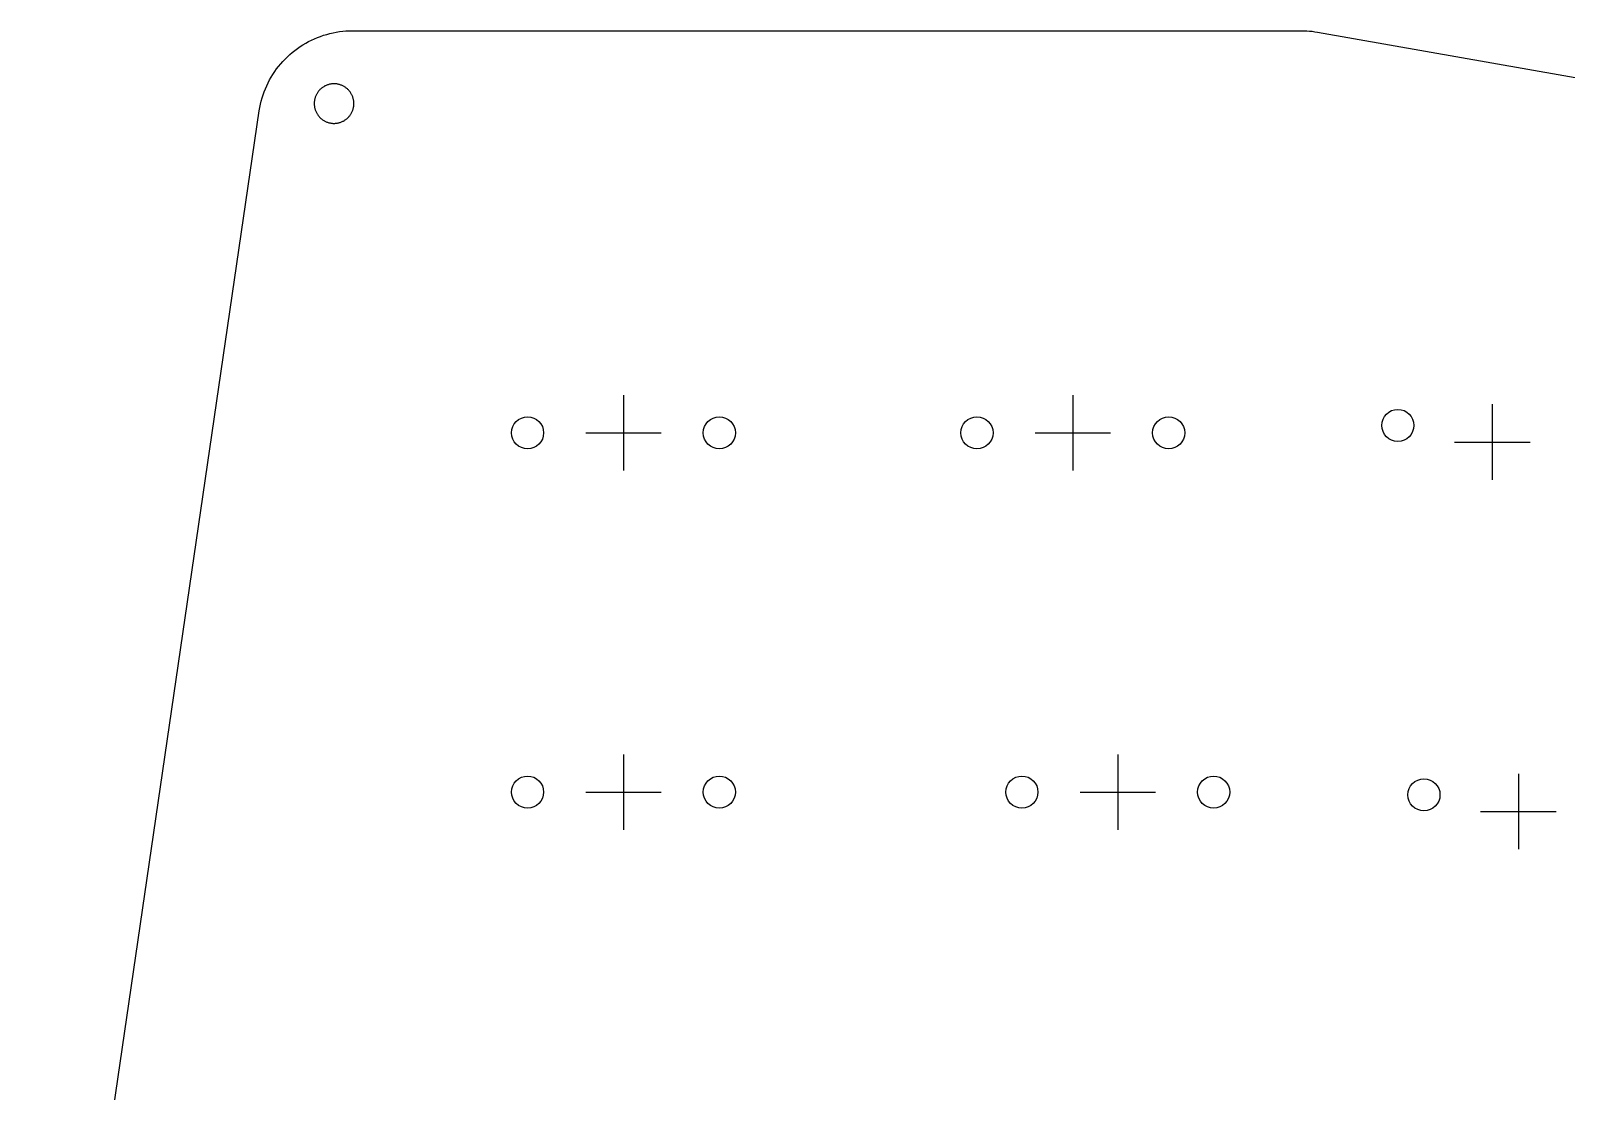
# Model space of a CAD drawing. Extents: x 52 to 383, y -186 to -68.
# Drawn here: x 53.7 to 135.1, y -124.2 to -67.9 of the extents above; entities that cross this region are included whole.
import ezdxf

# ---------------------------------------------------------------- set-up
doc = ezdxf.new("R2010")
doc.units = 0
doc.layers.add('BLACK', color=7, linetype='CONTINUOUS')

msp = doc.modelspace()

# ---------------------------------------------------------------- linework, layer by layer
at = {"layer": 'BLACK', "linetype": 'CONTINUOUS'}
for p, q in [((68.7723, -68.3726), (68.9317, -68.3056)), ((68.9317, -68.3056), (69.0933, -68.2442)), ((69.0933, -68.2442), (69.2569, -68.1884)), ((69.2569, -68.1884), (69.4224, -68.1383)), ((69.4224, -68.1383), (69.5895, -68.0939)), ((69.5895, -68.0939), (69.7581, -68.0554)), ((69.7581, -68.0554), (69.9279, -68.0227)), ((69.9279, -68.0227), (70.0987, -67.9959)), ((70.0987, -67.9959), (70.2703, -67.975)), ((70.2703, -67.975), (70.4426, -67.96)), ((70.4426, -67.96), (70.6152, -67.9511)), ((70.6152, -67.9511), (70.7881, -67.9481)), ((70.7881, -67.9481), (121.061, -67.9444)), ((121.061, -67.9444), (121.207, -67.9465)), ((121.207, -67.9465), (121.353, -67.9528)), ((121.353, -67.9528), (121.498, -67.9634)), ((121.498, -67.9634), (121.643, -67.9782)), ((121.643, -67.9782), (121.788, -67.9973)), ((121.788, -67.9973), (121.931, -68.0206)), ((121.931, -68.0206), (208.033, -83.2315)), ((67.4679, -69.2098), (67.5992, -69.0973)), ((67.5992, -69.0973), (67.7342, -68.9893)), ((67.7342, -68.9893), (67.8729, -68.8861)), ((67.8729, -68.8861), (68.0151, -68.7877)), ((68.0151, -68.7877), (68.1606, -68.6943)), ((68.1606, -68.6943), (68.3093, -68.606)), ((68.3093, -68.606), (68.4609, -68.5229)), ((68.4609, -68.5229), (68.6153, -68.445)), ((68.6153, -68.445), (68.7723, -68.3726)), ((66.6686, -70.1148), (66.7691, -69.9741)), ((66.7691, -69.9741), (66.8743, -69.8369)), ((66.8743, -69.8369), (66.9842, -69.7034)), ((66.9842, -69.7034), (67.0987, -69.5738)), ((67.0987, -69.5738), (67.2175, -69.4483)), ((67.2175, -69.4483), (67.3407, -69.3269)), ((67.3407, -69.3269), (67.4679, -69.2098)), ((66.2426, -70.8659), (66.3173, -70.71)), ((66.3173, -70.71), (66.3974, -70.5567)), ((66.3974, -70.5567), (66.4827, -70.4063)), ((66.4827, -70.4063), (66.5731, -70.259)), ((66.5731, -70.259), (66.6686, -70.1148)), ((69.568, -70.7882), (69.5327, -70.7973)), ((69.6036, -70.7804), (69.568, -70.7882)), ((69.6395, -70.7738), (69.6036, -70.7804)), ((69.6755, -70.7684), (69.6395, -70.7738)), ((69.7118, -70.7643), (69.6755, -70.7684)), ((69.7481, -70.7615), (69.7118, -70.7643)), ((69.7845, -70.7599), (69.7481, -70.7615)), ((69.8209, -70.7596), (69.7845, -70.7599)), ((69.8574, -70.7605), (69.8209, -70.7596)), ((69.8938, -70.7627), (69.8574, -70.7605)), ((69.93, -70.7662), (69.8938, -70.7627)), ((69.9662, -70.7709), (69.93, -70.7662)), ((70.0021, -70.7769), (69.9662, -70.7709)), ((70.0379, -70.7842), (70.0021, -70.7769)), ((70.0733, -70.7926), (70.0379, -70.7842)), ((70.1084, -70.8023), (70.0733, -70.7926)), ((65.9522, -71.679), (65.9989, -71.5126)), ((65.9989, -71.5126), (66.0514, -71.3478)), ((66.0514, -71.3478), (66.1096, -71.185)), ((66.1096, -71.185), (66.1734, -71.0243)), ((66.1734, -71.0243), (66.2426, -70.8659)), ((68.7885, -71.5746), (68.7809, -71.6103)), ((68.7972, -71.5392), (68.7885, -71.5746)), ((68.8072, -71.5042), (68.7972, -71.5392)), ((68.8184, -71.4695), (68.8072, -71.5042)), ((68.8308, -71.4352), (68.8184, -71.4695)), ((68.8444, -71.4014), (68.8308, -71.4352)), ((68.8591, -71.3681), (68.8444, -71.4014)), ((68.875, -71.3353), (68.8591, -71.3681)), ((68.8921, -71.3031), (68.875, -71.3353)), ((68.9102, -71.2714), (68.8921, -71.3031)), ((68.9294, -71.2405), (68.9102, -71.2714)), ((68.9497, -71.2102), (68.9294, -71.2405)), ((68.971, -71.1806), (68.9497, -71.2102)), ((68.9934, -71.1518), (68.971, -71.1806)), ((69.0167, -71.1238), (68.9934, -71.1518)), ((69.041, -71.0966), (69.0167, -71.1238)), ((69.0662, -71.0703), (69.041, -71.0966)), ((69.0923, -71.0449), (69.0662, -71.0703)), ((69.1192, -71.0204), (69.0923, -71.0449)), ((69.147, -70.9968), (69.1192, -71.0204)), ((69.1757, -70.9742), (69.147, -70.9968)), ((69.205, -70.9526), (69.1757, -70.9742)), ((69.2351, -70.9321), (69.205, -70.9526)), ((69.2659, -70.9126), (69.2351, -70.9321)), ((69.2974, -70.8942), (69.2659, -70.9126)), ((69.3295, -70.8769), (69.2974, -70.8942)), ((69.3621, -70.8607), (69.3295, -70.8769)), ((69.3953, -70.8457), (69.3621, -70.8607)), ((69.429, -70.8318), (69.3953, -70.8457)), ((69.4632, -70.8191), (69.429, -70.8318)), ((69.4978, -70.8076), (69.4632, -70.8191)), ((69.5327, -70.7973), (69.4978, -70.8076)), ((70.1432, -70.8132), (70.1084, -70.8023)), ((70.1776, -70.8253), (70.1432, -70.8132)), ((70.2115, -70.8386), (70.1776, -70.8253)), ((70.245, -70.8531), (70.2115, -70.8386)), ((70.2779, -70.8687), (70.245, -70.8531)), ((70.3103, -70.8854), (70.2779, -70.8687)), ((70.3421, -70.9033), (70.3103, -70.8854)), ((70.3732, -70.9222), (70.3421, -70.9033)), ((70.4037, -70.9422), (70.3732, -70.9222)), ((70.4334, -70.9633), (70.4037, -70.9422)), ((70.4624, -70.9854), (70.4334, -70.9633)), ((70.4906, -71.0085), (70.4624, -70.9854)), ((70.518, -71.0325), (70.4906, -71.0085)), ((70.5446, -71.0575), (70.518, -71.0325)), ((70.5702, -71.0834), (70.5446, -71.0575)), ((70.595, -71.1101), (70.5702, -71.0834)), ((70.6188, -71.1377), (70.595, -71.1101)), ((70.6416, -71.1661), (70.6188, -71.1377)), ((70.6634, -71.1953), (70.6416, -71.1661)), ((70.6842, -71.2252), (70.6634, -71.1953)), ((70.704, -71.2559), (70.6842, -71.2252)), ((70.7227, -71.2872), (70.704, -71.2559)), ((70.7403, -71.3191), (70.7227, -71.2872)), ((70.7567, -71.3516), (70.7403, -71.3191)), ((70.772, -71.3847), (70.7567, -71.3516)), ((70.7862, -71.4183), (70.772, -71.3847)), ((70.7992, -71.4523), (70.7862, -71.4183)), ((70.811, -71.4868), (70.7992, -71.4523)), ((70.8216, -71.5217), (70.811, -71.4868)), ((70.831, -71.5569), (70.8216, -71.5217)), ((70.8391, -71.5924), (70.831, -71.5569)), ((70.8461, -71.6282), (70.8391, -71.5924)), ((53.7373, -155.089), (65.8468, -72.1867)), ((65.8468, -72.1867), (65.876, -72.0163)), ((65.876, -72.0163), (65.9112, -71.847)), ((65.9112, -71.847), (65.9522, -71.679)), ((68.7633, -71.7549), (68.762, -71.7913)), ((68.762, -71.7913), (68.762, -71.8278)), ((68.762, -71.8278), (68.7633, -71.8642)), ((68.7658, -71.7185), (68.7633, -71.7549)), ((68.7633, -71.8642), (68.7658, -71.9005)), ((68.7696, -71.6823), (68.7658, -71.7185)), ((68.7658, -71.9005), (68.7696, -71.9368)), ((68.7746, -71.6462), (68.7696, -71.6823)), ((68.7696, -71.9368), (68.7746, -71.9729)), ((68.7809, -71.6103), (68.7746, -71.6462)), ((68.7746, -71.9729), (68.7809, -72.0088)), ((68.7809, -72.0088), (68.7885, -72.0445)), ((68.7885, -72.0445), (68.7972, -72.0798)), ((68.7972, -72.0798), (68.8072, -72.1149)), ((68.8072, -72.1149), (68.8184, -72.1496)), ((68.8184, -72.1496), (68.8308, -72.1838)), ((68.8308, -72.1838), (68.8444, -72.2177)), ((68.8444, -72.2177), (68.8591, -72.251)), ((68.8591, -72.251), (68.875, -72.2838)), ((68.875, -72.2838), (68.8921, -72.316)), ((68.8921, -72.316), (68.9102, -72.3476)), ((68.9102, -72.3476), (68.9294, -72.3786)), ((68.9294, -72.3786), (68.9497, -72.4089)), ((68.9497, -72.4089), (68.971, -72.4384)), ((70.6634, -72.4238), (70.6842, -72.3938)), ((70.6842, -72.3938), (70.704, -72.3632)), ((70.704, -72.3632), (70.7227, -72.3319)), ((70.7227, -72.3319), (70.7403, -72.3)), ((70.7403, -72.3), (70.7567, -72.2675)), ((70.7567, -72.2675), (70.772, -72.2344)), ((70.772, -72.2344), (70.7862, -72.2008)), ((70.7862, -72.2008), (70.7992, -72.1668)), ((70.7992, -72.1668), (70.811, -72.1323)), ((70.811, -72.1323), (70.8216, -72.0974)), ((70.8216, -72.0974), (70.831, -72.0622)), ((70.831, -72.0622), (70.8391, -72.0267)), ((70.8391, -72.0267), (70.8461, -71.9909)), ((70.8517, -71.6642), (70.8461, -71.6282)), ((70.8461, -71.9909), (70.8517, -71.9549)), ((70.8561, -71.7004), (70.8517, -71.6642)), ((70.8517, -71.9549), (70.8561, -71.9187)), ((70.8593, -71.7367), (70.8561, -71.7004)), ((70.8561, -71.9187), (70.8593, -71.8824)), ((70.8612, -71.7731), (70.8593, -71.7367)), ((70.8593, -71.8824), (70.8612, -71.846)), ((70.8618, -71.8095), (70.8612, -71.7731)), ((70.8612, -71.846), (70.8618, -71.8095)), ((68.971, -72.4384), (68.9934, -72.4672)), ((68.9934, -72.4672), (69.0167, -72.4953)), ((69.0167, -72.4953), (69.041, -72.5224)), ((69.041, -72.5224), (69.0662, -72.5488)), ((69.0662, -72.5488), (69.0923, -72.5742)), ((69.0923, -72.5742), (69.1192, -72.5987)), ((69.1192, -72.5987), (69.147, -72.6223)), ((69.147, -72.6223), (69.1757, -72.6449)), ((69.1757, -72.6449), (69.205, -72.6664)), ((69.205, -72.6664), (69.2351, -72.687)), ((69.2351, -72.687), (69.2659, -72.7065)), ((69.2659, -72.7065), (69.2974, -72.7249)), ((69.2974, -72.7249), (69.3295, -72.7422)), ((69.3295, -72.7422), (69.3621, -72.7584)), ((69.3621, -72.7584), (69.3953, -72.7734)), ((69.3953, -72.7734), (69.429, -72.7873)), ((69.429, -72.7873), (69.4632, -72.8)), ((69.4632, -72.8), (69.4978, -72.8115)), ((69.4978, -72.8115), (69.5327, -72.8218)), ((69.5327, -72.8218), (69.568, -72.8308)), ((69.568, -72.8308), (69.6036, -72.8387)), ((69.6036, -72.8387), (69.6395, -72.8453)), ((69.6395, -72.8453), (69.6755, -72.8507)), ((69.6755, -72.8507), (69.7118, -72.8548)), ((69.7118, -72.8548), (69.7481, -72.8576)), ((69.7481, -72.8576), (69.7845, -72.8592)), ((69.7845, -72.8592), (69.8209, -72.8595)), ((69.8209, -72.8595), (69.8574, -72.8585)), ((69.8574, -72.8585), (69.8938, -72.8563)), ((69.8938, -72.8563), (69.93, -72.8529)), ((69.93, -72.8529), (69.9662, -72.8481)), ((69.9662, -72.8481), (70.0021, -72.8421)), ((70.0021, -72.8421), (70.0379, -72.8349)), ((70.0379, -72.8349), (70.0733, -72.8265)), ((70.0733, -72.8265), (70.1084, -72.8168)), ((70.1084, -72.8168), (70.1432, -72.8059)), ((70.1432, -72.8059), (70.1776, -72.7938)), ((70.1776, -72.7938), (70.2115, -72.7805)), ((70.2115, -72.7805), (70.245, -72.766)), ((70.245, -72.766), (70.2779, -72.7504)), ((70.2779, -72.7504), (70.3103, -72.7337)), ((70.3103, -72.7337), (70.3421, -72.7158)), ((70.3421, -72.7158), (70.3732, -72.6969)), ((70.3732, -72.6969), (70.4037, -72.6768)), ((70.4037, -72.6768), (70.4334, -72.6558)), ((70.4334, -72.6558), (70.4624, -72.6337)), ((70.4624, -72.6337), (70.4906, -72.6106)), ((70.4906, -72.6106), (70.518, -72.5866)), ((70.518, -72.5866), (70.5446, -72.5616)), ((70.5446, -72.5616), (70.5702, -72.5357)), ((70.5702, -72.5357), (70.595, -72.509)), ((70.595, -72.509), (70.6188, -72.4814)), ((70.6188, -72.4814), (70.6416, -72.4529)), ((70.6416, -72.4529), (70.6634, -72.4238)), ((85.149, -87.2666), (85.149, -91.2666)), ((108.961, -87.2666), (108.961, -91.2666)), ((131.188, -87.756), (131.188, -91.756)), ((83.149, -89.2666), (87.149, -89.2666)), ((106.961, -89.2666), (110.961, -89.2666)), ((129.188, -89.756), (133.188, -89.756)), ((85.149, -106.317), (85.149, -110.317)), ((111.343, -106.317), (111.343, -110.317)), ((132.57, -107.344), (132.57, -111.344)), ((83.149, -108.317), (87.149, -108.317)), ((109.343, -108.317), (113.343, -108.317)), ((130.57, -109.344), (134.57, -109.344))]:
    msp.add_line(p, q, dxfattribs=at)
at = {"layer": 'BLACK'}
for centre in [(80.069, -89.2666), (90.229, -89.2666), (103.881, -89.2666), (114.041, -89.2666), (126.185, -88.8739), (80.069, -108.317), (90.229, -108.317), (106.263, -108.317), (116.423, -108.317), (127.568, -108.461)]:
    msp.add_circle(centre, 0.85, dxfattribs=at)

doc.saveas('drawing.dxf')
